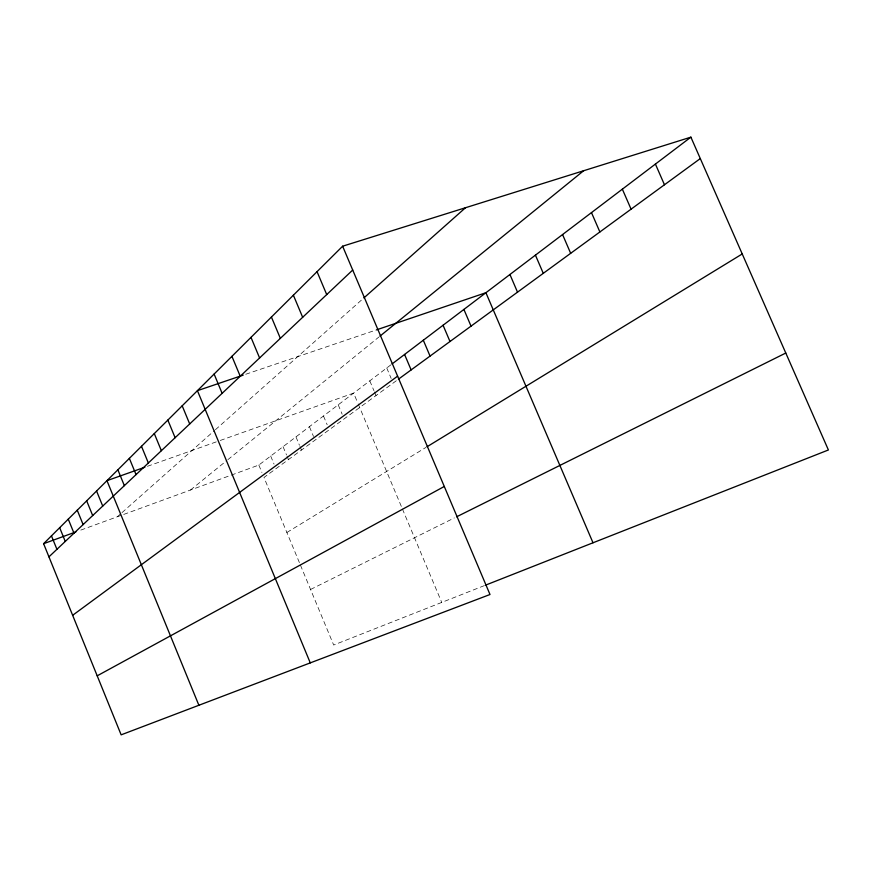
<?xml version="1.0" encoding="UTF-8"?>
<svg xmlns="http://www.w3.org/2000/svg" width="872" height="872" viewBox="0 0 872 872"><rect width="100%" height="100%" fill="white"/><g stroke="black" fill="none" stroke-linecap="round" stroke-linejoin="round"><path stroke-width="0.65" stroke-dasharray="4.36 3.27" d="M117.349 516.747L121.066 513.455M121.993 512.627L214.468 430.55M215.428 429.7L362.905 298.791M190.478 490.031L226.862 460.481M227.865 459.664L378.873 337.028M231.233 475.142L258.831 465.059L390.939 364.801M396.302 380.748L263.976 477.453L299.75 563.465M286.866 532.498L425.907 447.445M310.563 589.472L454.334 517.935M484.363 585.613L333.671 645.029L300.262 564.696M80.824 530.089L122.44 514.894M123.715 514.426L229.979 475.6M147.423 466.302L218.97 440.916M220.256 440.458L353.629 393.108L357.673 402.711M245.74 374.262L376.671 329.812M386.754 367.973L391.168 378.426M369.793 380.846L373.935 390.667M374.448 391.899L376.006 395.583M358.174 403.91L401.894 507.744M402.417 508.986L441.744 602.41M338.216 404.815L342.151 414.189M323.49 415.988L327.163 424.74M309.418 426.67L313.517 436.458M295.957 436.883L299.456 445.265M299.957 446.464L301.461 450.061M283.062 446.671L286.485 454.879M286.975 456.056L288.436 459.577M270.691 456.056L274.048 464.1M258.831 465.059L261.916 472.493"/><path stroke-width="1.31" d="M342.631 246.209L489.999 594.508L121.143 734.845L43.6 543.692L342.631 246.209L690.886 137.155L828.4 449.974L485.562 585.145M48.941 556.848L352.713 270.037M363.897 297.919L465.506 207.732M379.93 336.178L583.641 170.738M391.997 364.006L690.886 137.155M72.649 615.294L397.61 376.148M398.417 379.2L700.303 158.573M427.018 446.769L742.236 253.959M97.195 675.822L444.284 486.467M456.634 516.791L785.781 353.029M43.6 543.692L75.864 531.909M144.894 467.207L106.951 480.668L198.881 705.274M243.201 375.123L197.421 390.667L310.279 662.884M376.671 329.812L485.911 292.72L593.004 542.776M655.417 164.078L664.464 184.766M622.357 189.17L631.077 209.171M591.478 212.605L599.882 231.974M562.56 234.546L570.669 253.316M535.43 255.136L543.278 273.339M509.935 274.495L517.521 292.164M463.904 309.429L471.033 326.128M443.063 325.234L449.996 341.508M423.312 340.222L430.049 356.081M404.575 354.457L411.126 369.913M317.048 271.661L326.717 294.583M293.384 295.205L302.66 317.288M271.421 317.048L280.348 338.358M250.994 337.377L259.584 357.956M231.93 356.343L240.225 376.235M214.12 374.066L222.12 393.327M182.194 405.818L189.693 423.945M167.849 420.086L175.119 437.711M154.3 433.569L161.364 450.693M141.493 446.3L148.349 462.978M129.372 458.367L136.032 474.608M117.873 469.812L124.358 485.639M96.563 491.001L102.722 506.065M86.677 500.833L92.683 515.548M77.259 510.207L83.113 524.573M68.267 519.156L73.978 533.195M59.678 527.702L65.258 541.436M51.459 535.866L56.92 549.306"/></g></svg>
